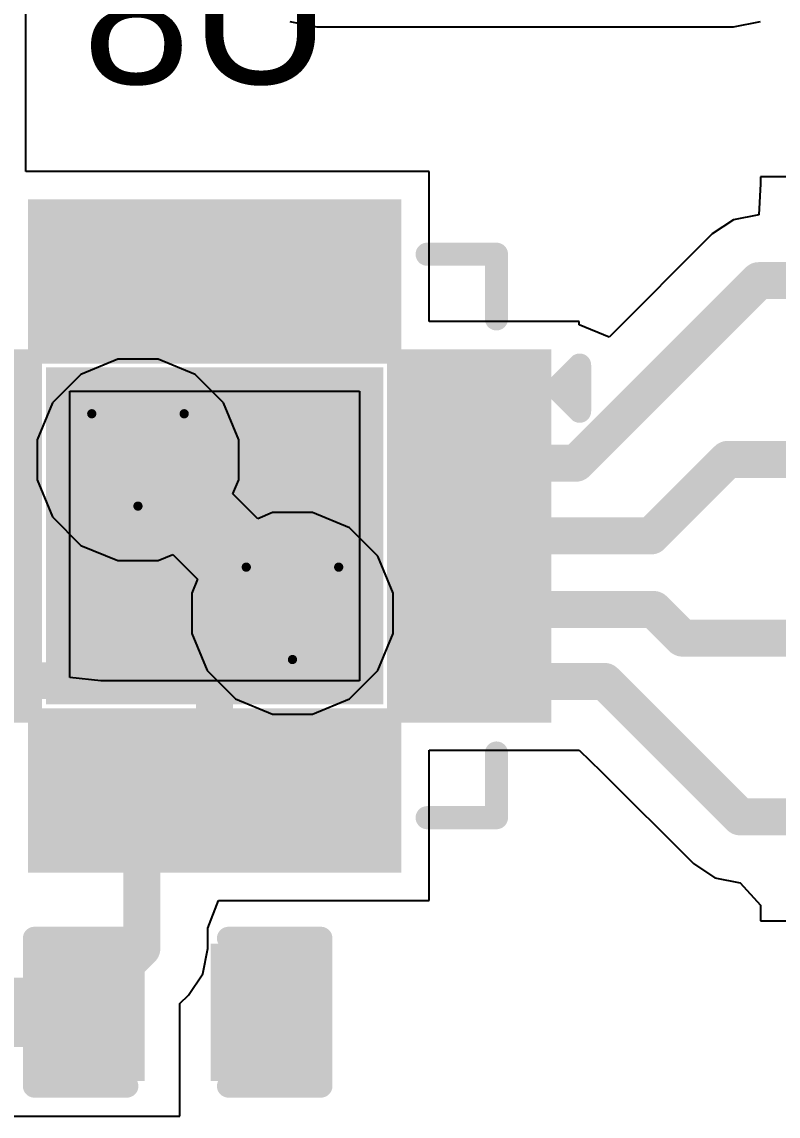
# Model space of a CAD drawing. Header units: inches. Extents: x -6 to 385, y -2 to 102.
# Drawn here: x 68.38 to 72.53, y 9.29 to 15.31 of the extents above; entities that cross this region are included whole.
import ezdxf

# ---------------------------------------------------------------- set-up
doc = ezdxf.new("R2010")
doc.units = ezdxf.units.IN
for name, color, linetype in [('Bottom Layer', 5, 'Continuous'), ('Bottom Overlay', 54, 'Continuous'), ('Bottom Paste', 16, 'Continuous'), ('Bottom Solder', 6, 'Continuous'), ('Drill Drawing', 1, 'Continuous'), ('Layer 1', 16, 'Continuous'), ('Layer 2', 76, 'Continuous'), ('Top Layer', 1, 'Continuous'), ('Top Solder', 216, 'Continuous'), ('Via Holes', 16, 'Continuous')]:
    doc.layers.add(name, color=color, linetype=linetype)
doc.styles.add('Arial', font='', dxfattribs={"height": 0.2})
doc.styles.get('Arial').set_extended_font_data('Arial')

# ---------------------------------------------------------------- blocks, each defined once
blk = doc.blocks.new('20_VQFN__3_3__B_11')
at = {"layer": 'Bottom Layer'}
for points in [[(-0.925, 1.05), (-0.925, 1.75), (-0.675, 1.75), (-0.675, 1.05)], [(-0.525, 1.05), (-0.525, 1.75), (-0.275, 1.75), (-0.275, 1.05)], [(-0.125, 1.05), (-0.125, 1.75), (0.125, 1.75), (0.125, 1.05)], [(0.275, 1.05), (0.275, 1.75), (0.525, 1.75), (0.525, 1.05)], [(0.675, 1.05), (0.675, 1.75), (0.925, 1.75), (0.925, 1.05)], [(-1.75, 0.925), (-1.05, 0.925), (-1.05, 0.675), (-1.75, 0.675)], [(1.05, 0.925), (1.75, 0.925), (1.75, 0.675), (1.05, 0.675)], [(-0.825, 0.825), (0.825, 0.825), (0.825, -0.825), (-0.825, -0.825)], [(-1.75, 0.525), (-1.05, 0.525), (-1.05, 0.275), (-1.75, 0.275)], [(1.05, 0.525), (1.75, 0.525), (1.75, 0.275), (1.05, 0.275)], [(-1.75, 0.125), (-1.05, 0.125), (-1.05, -0.125), (-1.75, -0.125)], [(1.05, 0.125), (1.75, 0.125), (1.75, -0.125), (1.05, -0.125)], [(-1.75, -0.275), (-1.05, -0.275), (-1.05, -0.525), (-1.75, -0.525)], [(1.05, -0.275), (1.75, -0.275), (1.75, -0.525), (1.05, -0.525)], [(-1.75, -0.675), (-1.05, -0.675), (-1.05, -0.925), (-1.75, -0.925)], [(1.05, -0.675), (1.75, -0.675), (1.75, -0.925), (1.05, -0.925)], [(-0.675, -1.05), (-0.675, -1.75), (-0.925, -1.75), (-0.925, -1.05)], [(-0.275, -1.05), (-0.275, -1.75), (-0.525, -1.75), (-0.525, -1.05)], [(0.125, -1.05), (0.125, -1.75), (-0.125, -1.75), (-0.125, -1.05)], [(0.525, -1.05), (0.525, -1.75), (0.275, -1.75), (0.275, -1.05)], [(0.925, -1.05), (0.925, -1.75), (0.675, -1.75), (0.675, -1.05)]]:
    blk.add_hatch(color=5, dxfattribs=at).paths.add_polyline_path(points)
at = {"layer": 'Bottom Paste'}
for points in [[(-0.925, 1.05), (-0.925, 1.75), (-0.675, 1.75), (-0.675, 1.05)], [(-0.525, 1.05), (-0.525, 1.75), (-0.275, 1.75), (-0.275, 1.05)], [(-0.125, 1.05), (-0.125, 1.75), (0.125, 1.75), (0.125, 1.05)], [(0.275, 1.05), (0.275, 1.75), (0.525, 1.75), (0.525, 1.05)], [(0.675, 1.05), (0.675, 1.75), (0.925, 1.75), (0.925, 1.05)], [(-1.75, 0.925), (-1.05, 0.925), (-1.05, 0.675), (-1.75, 0.675)], [(1.05, 0.925), (1.75, 0.925), (1.75, 0.675), (1.05, 0.675)], [(-0.825, 0.825), (0.825, 0.825), (0.825, -0.825), (-0.825, -0.825)], [(-1.75, 0.525), (-1.05, 0.525), (-1.05, 0.275), (-1.75, 0.275)], [(1.05, 0.525), (1.75, 0.525), (1.75, 0.275), (1.05, 0.275)], [(-1.75, 0.125), (-1.05, 0.125), (-1.05, -0.125), (-1.75, -0.125)], [(1.05, 0.125), (1.75, 0.125), (1.75, -0.125), (1.05, -0.125)], [(-1.75, -0.275), (-1.05, -0.275), (-1.05, -0.525), (-1.75, -0.525)], [(1.05, -0.275), (1.75, -0.275), (1.75, -0.525), (1.05, -0.525)], [(-1.75, -0.675), (-1.05, -0.675), (-1.05, -0.925), (-1.75, -0.925)], [(1.05, -0.675), (1.75, -0.675), (1.75, -0.925), (1.05, -0.925)], [(-0.675, -1.05), (-0.675, -1.75), (-0.925, -1.75), (-0.925, -1.05)], [(-0.275, -1.05), (-0.275, -1.75), (-0.525, -1.75), (-0.525, -1.05)], [(0.125, -1.05), (0.125, -1.75), (-0.125, -1.75), (-0.125, -1.05)], [(0.525, -1.05), (0.525, -1.75), (0.275, -1.75), (0.275, -1.05)], [(0.925, -1.05), (0.925, -1.75), (0.675, -1.75), (0.675, -1.05)]]:
    blk.add_hatch(color=16, dxfattribs=at).paths.add_polyline_path(points)
at = {"layer": 'Bottom Solder'}
for points in [[(-1.0266, 0.9484), (-1.0266, 1.8516), (-0.5734, 1.8516), (-0.5734, 0.9484)], [(-0.6266, 0.9484), (-0.6266, 1.8516), (-0.1734, 1.8516), (-0.1734, 0.9484)], [(-0.2266, 0.9484), (-0.2266, 1.8516), (0.2266, 1.8516), (0.2266, 0.9484)], [(0.1734, 0.9484), (0.1734, 1.8516), (0.6266, 1.8516), (0.6266, 0.9484)], [(0.5734, 0.9484), (0.5734, 1.8516), (1.0266, 1.8516), (1.0266, 0.9484)], [(-1.8516, 1.0266), (-0.9484, 1.0266), (-0.9484, 0.5734), (-1.8516, 0.5734)], [(0.9484, 1.0266), (1.8516, 1.0266), (1.8516, 0.5734), (0.9484, 0.5734)], [(-0.9266, 0.9266), (0.9266, 0.9266), (0.9266, -0.9266), (-0.9266, -0.9266)], [(-1.8516, 0.6266), (-0.9484, 0.6266), (-0.9484, 0.1734), (-1.8516, 0.1734)], [(0.9484, 0.6266), (1.8516, 0.6266), (1.8516, 0.1734), (0.9484, 0.1734)], [(-1.8516, 0.2266), (-0.9484, 0.2266), (-0.9484, -0.2266), (-1.8516, -0.2266)], [(0.9484, 0.2266), (1.8516, 0.2266), (1.8516, -0.2266), (0.9484, -0.2266)], [(-1.8516, -0.1734), (-0.9484, -0.1734), (-0.9484, -0.6266), (-1.8516, -0.6266)], [(0.9484, -0.1734), (1.8516, -0.1734), (1.8516, -0.6266), (0.9484, -0.6266)], [(-1.8516, -0.5734), (-0.9484, -0.5734), (-0.9484, -1.0266), (-1.8516, -1.0266)], [(0.9484, -0.5734), (1.8516, -0.5734), (1.8516, -1.0266), (0.9484, -1.0266)], [(-0.5734, -0.9484), (-0.5734, -1.8516), (-1.0266, -1.8516), (-1.0266, -0.9484)], [(-0.1734, -0.9484), (-0.1734, -1.8516), (-0.6266, -1.8516), (-0.6266, -0.9484)], [(0.2266, -0.9484), (0.2266, -1.8516), (-0.2266, -1.8516), (-0.2266, -0.9484)], [(0.6266, -0.9484), (0.6266, -1.8516), (0.1734, -1.8516), (0.1734, -0.9484)], [(1.0266, -0.9484), (1.0266, -1.8516), (0.5734, -1.8516), (0.5734, -0.9484)]]:
    blk.add_hatch(color=6, dxfattribs=at).paths.add_polyline_path(points)
at = {"layer": 'Bottom Overlay'}
for points in [[(-1.5494, 1.5494, 0.127, 0.127, 0), (-1.5494, 1.1938, 0.127, 0.127, 0)], [(-1.1684, 1.5494, 0.127, 0.127, 0), (-1.5494, 1.5494, 0.127, 0.127, 0)], [(1.5494, 1.5494, 0.127, 0.127, 0), (1.1684, 1.5494, 0.127, 0.127, 0)], [(1.5494, 1.5494, 0.127, 0.127, 0), (1.5494, 1.1938, 0.127, 0.127, 0)], [(-2.0066, -0.6858, 0.127, 0.127, 0), (-2.0066, -0.9398, 0.127, 0.127, 0)], [(-1.8796, -0.8128, 0.127, 0.127, 0), (-2.0066, -0.6858, 0.127, 0.127, 0)], [(-1.8796, -0.8128, 0.127, 0.127, 0), (-2.0066, -0.9398, 0.127, 0.127, 0)], [(-1.5494, -1.1938, 0.127, 0.127, 0), (-1.5494, -1.5494, 0.127, 0.127, 0)], [(1.5494, -1.1938, 0.127, 0.127, 0), (1.5494, -1.5494, 0.127, 0.127, 0)], [(-1.1684, -1.5494, 0.127, 0.127, 0), (-1.5494, -1.5494, 0.127, 0.127, 0)], [(1.5494, -1.5494, 0.127, 0.127, 0), (1.1684, -1.5494, 0.127, 0.127, 0)]]:
    blk.add_lwpolyline(points, format="xyseb", dxfattribs=at)
for points in [[(-1.5812, 1.5494, 0.0635, 0.0635, 1), (-1.5176, 1.5494, 0.0635, 0.0635, 1)], [(-1.5812, 1.5494, 0.0635, 0.0635, 1), (-1.5176, 1.5494, 0.0635, 0.0635, 1)], [(-1.2002, 1.5494, 0.0635, 0.0635, 1), (-1.1366, 1.5494, 0.0635, 0.0635, 1)], [(1.1367, 1.5494, 0.0635, 0.0635, 1), (1.2002, 1.5494, 0.0635, 0.0635, 1)], [(1.5177, 1.5494, 0.0635, 0.0635, 1), (1.5812, 1.5494, 0.0635, 0.0635, 1)], [(1.5177, 1.5494, 0.0635, 0.0635, 1), (1.5812, 1.5494, 0.0635, 0.0635, 1)], [(-1.5812, 1.1938, 0.0635, 0.0635, 1), (-1.5176, 1.1938, 0.0635, 0.0635, 1)], [(1.5177, 1.1938, 0.0635, 0.0635, 1), (1.5812, 1.1938, 0.0635, 0.0635, 1)], [(-2.0383, -0.6858, 0.0635, 0.0635, 1), (-1.9748, -0.6858, 0.0635, 0.0635, 1)], [(-2.0383, -0.6858, 0.0635, 0.0635, 1), (-1.9748, -0.6858, 0.0635, 0.0635, 1)], [(-1.9114, -0.8128, 0.0635, 0.0635, 1), (-1.8478, -0.8128, 0.0635, 0.0635, 1)], [(-1.9114, -0.8128, 0.0635, 0.0635, 1), (-1.8478, -0.8128, 0.0635, 0.0635, 1)], [(-2.0383, -0.9398, 0.0635, 0.0635, 1), (-1.9748, -0.9398, 0.0635, 0.0635, 1)], [(-2.0383, -0.9398, 0.0635, 0.0635, 1), (-1.9748, -0.9398, 0.0635, 0.0635, 1)], [(-1.5812, -1.1938, 0.0635, 0.0635, 1), (-1.5176, -1.1938, 0.0635, 0.0635, 1)], [(1.5177, -1.1938, 0.0635, 0.0635, 1), (1.5812, -1.1938, 0.0635, 0.0635, 1)], [(-1.5812, -1.5494, 0.0635, 0.0635, 1), (-1.5176, -1.5494, 0.0635, 0.0635, 1)], [(-1.5812, -1.5494, 0.0635, 0.0635, 1), (-1.5176, -1.5494, 0.0635, 0.0635, 1)], [(-1.2002, -1.5494, 0.0635, 0.0635, 1), (-1.1366, -1.5494, 0.0635, 0.0635, 1)], [(1.1367, -1.5494, 0.0635, 0.0635, 1), (1.2002, -1.5494, 0.0635, 0.0635, 1)], [(1.5177, -1.5494, 0.0635, 0.0635, 1), (1.5812, -1.5494, 0.0635, 0.0635, 1)], [(1.5177, -1.5494, 0.0635, 0.0635, 1), (1.5812, -1.5494, 0.0635, 0.0635, 1)]]:
    blk.add_lwpolyline(points, format="xyseb", close=True, dxfattribs=at)
blk = doc.blocks.new('C___0402_B_71')
at = {"layer": 'Bottom Layer'}
for points in [[(-0.2413, 0.3175), (-0.2413, -0.3175), (-0.6985, -0.3175), (-0.6985, 0.3175)], [(0.6985, 0.3175), (0.6985, -0.3175), (0.2413, -0.3175), (0.2413, 0.3175)]]:
    blk.add_hatch(color=5, dxfattribs=at).paths.add_polyline_path(points)
at = {"layer": 'Bottom Paste'}
for points in [[(-0.2413, 0.3175), (-0.2413, -0.3175), (-0.6985, -0.3175), (-0.6985, 0.3175)], [(0.6985, 0.3175), (0.6985, -0.3175), (0.2413, -0.3175), (0.2413, 0.3175)]]:
    blk.add_hatch(color=16, dxfattribs=at).paths.add_polyline_path(points)
at = {"layer": 'Bottom Solder'}
for points in [[(-0.1813, 0.3775), (-0.1813, -0.3775), (-0.7585, -0.3775), (-0.7585, 0.3775)], [(0.7585, 0.3775), (0.7585, -0.3775), (0.1813, -0.3775), (0.1813, 0.3775)]]:
    blk.add_hatch(color=6, dxfattribs=at).paths.add_polyline_path(points)
at = {"layer": 'Bottom Overlay'}
for points in [[(-0.7874, -0.4064, 0.127, 0.127, 0), (-0.7874, 0.4064, 0.127, 0.127, 0)], [(-0.7874, 0.4064, 0.127, 0.127, 0), (-0.2794, 0.4064, 0.127, 0.127, 0)], [(0.2794, 0.4064, 0.127, 0.127, 0), (0.7874, 0.4064, 0.127, 0.127, 0)], [(0.7874, -0.4064, 0.127, 0.127, 0), (0.7874, 0.4064, 0.127, 0.127, 0)], [(-0.7874, -0.4064, 0.127, 0.127, 0), (-0.2794, -0.4064, 0.127, 0.127, 0)], [(0.2794, -0.4064, 0.127, 0.127, 0), (0.7874, -0.4064, 0.127, 0.127, 0)]]:
    blk.add_lwpolyline(points, format="xyseb", dxfattribs=at)
for points in [[(-0.8191, 0.4064, 0.0635, 0.0635, 1), (-0.7556, 0.4064, 0.0635, 0.0635, 1)], [(-0.8191, 0.4064, 0.0635, 0.0635, 1), (-0.7556, 0.4064, 0.0635, 0.0635, 1)], [(-0.3111, 0.4064, 0.0635, 0.0635, 1), (-0.2477, 0.4064, 0.0635, 0.0635, 1)], [(0.2477, 0.4064, 0.0635, 0.0635, 1), (0.3111, 0.4064, 0.0635, 0.0635, 1)], [(0.7556, 0.4064, 0.0635, 0.0635, 1), (0.8191, 0.4064, 0.0635, 0.0635, 1)], [(0.7556, 0.4064, 0.0635, 0.0635, 1), (0.8191, 0.4064, 0.0635, 0.0635, 1)], [(-0.8191, -0.4064, 0.0635, 0.0635, 1), (-0.7556, -0.4064, 0.0635, 0.0635, 1)], [(-0.8191, -0.4064, 0.0635, 0.0635, 1), (-0.7556, -0.4064, 0.0635, 0.0635, 1)], [(-0.3111, -0.4064, 0.0635, 0.0635, 1), (-0.2477, -0.4064, 0.0635, 0.0635, 1)], [(0.2477, -0.4064, 0.0635, 0.0635, 1), (0.3111, -0.4064, 0.0635, 0.0635, 1)], [(0.7556, -0.4064, 0.0635, 0.0635, 1), (0.8191, -0.4064, 0.0635, 0.0635, 1)], [(0.7556, -0.4064, 0.0635, 0.0635, 1), (0.8191, -0.4064, 0.0635, 0.0635, 1)]]:
    blk.add_lwpolyline(points, format="xyseb", close=True, dxfattribs=at)

msp = doc.modelspace()

# ---------------------------------------------------------------- hatches: boundary and pattern name
at = {"layer": 'Bottom Layer'}
h = msp.add_hatch(color=5, dxfattribs=at)
edge = h.paths.add_edge_path()
edge.add_arc((69.0152, 12.9015), 0.3, 0, 360)
h = msp.add_hatch(color=5, dxfattribs=at)
edge = h.paths.add_edge_path()
edge.add_arc((69.8646, 12.0578), 0.3, 0, 360)
at = {"layer": 'Bottom Solder'}
h = msp.add_hatch(color=6, dxfattribs=at)
edge = h.paths.add_edge_path()
edge.add_arc((69.0152, 12.9015), 0.4016, 0, 360)
h = msp.add_hatch(color=6, dxfattribs=at)
edge = h.paths.add_edge_path()
edge.add_arc((69.8646, 12.0578), 0.4016, 0, 360)
at = {"layer": 'Layer 1'}
h = msp.add_hatch(color=16, dxfattribs=at)
edge = h.paths.add_edge_path()
edge.add_arc((69.0152, 12.9015), 0.3, 0, 360)
h = msp.add_hatch(color=16, dxfattribs=at)
edge = h.paths.add_edge_path()
edge.add_arc((69.8646, 12.0578), 0.3, 0, 360)
at = {"layer": 'Layer 2'}
h = msp.add_hatch(color=76, dxfattribs=at)
edge = h.paths.add_edge_path()
edge.add_arc((69.0152, 12.9015), 0.3, 0, 360)
h = msp.add_hatch(color=76, dxfattribs=at)
edge = h.paths.add_edge_path()
edge.add_arc((69.8646, 12.0578), 0.3, 0, 360)
at = {"layer": 'Top Layer'}
h = msp.add_hatch(color=1, dxfattribs=at)
edge = h.paths.add_edge_path()
edge.add_arc((69.0152, 12.9015), 0.3, 0, 360)
h = msp.add_hatch(color=1, dxfattribs=at)
edge = h.paths.add_edge_path()
edge.add_arc((69.8646, 12.0578), 0.3, 0, 360)
at = {"layer": 'Top Solder'}
h = msp.add_hatch(color=216, dxfattribs=at)
edge = h.paths.add_edge_path()
edge.add_arc((69.0152, 12.9015), 0.4016, 0, 360)
h = msp.add_hatch(color=216, dxfattribs=at)
edge = h.paths.add_edge_path()
edge.add_arc((69.8646, 12.0578), 0.4016, 0, 360)
at = {"layer": 'Via Holes'}
h = msp.add_hatch(color=7, dxfattribs=at)
edge = h.paths.add_edge_path()
edge.add_arc((69.0152, 12.9015), 0.15, 0, 360)
h = msp.add_hatch(color=7, dxfattribs=at)
edge = h.paths.add_edge_path()
edge.add_arc((69.8646, 12.0578), 0.15, 0, 360)

# ---------------------------------------------------------------- linework, layer by layer
at = {"layer": 'Bottom Layer'}
for p, q in [((68.3992, 14.4874), (68.3992, 17.0026)), ((69.8504, 15.3129), (69.9991, 15.2833)), ((72.2884, 15.2833), (72.4371, 15.3129)), ((69.9991, 15.2833), (72.2884, 15.2833)), ((70.6156, 14.4874), (68.3992, 14.4874)), ((70.6156, 13.6624), (70.6156, 14.4874)), ((74.3425, 14.4592), (72.4375, 14.4592)), ((72.4375, 14.4592), (72.4375, 14.4196)), ((72.4375, 14.4196), (72.4281, 14.2503)), ((72.2894, 14.2227), (72.1717, 14.1441)), ((72.4281, 14.2503), (72.2894, 14.2227)), ((72.1717, 14.1441), (71.6049, 13.5773)), ((71.4406, 13.6624), (70.6156, 13.6624)), ((71.4406, 13.6453), (71.4406, 13.6624)), ((71.6049, 13.5773), (71.4406, 13.6453)), ((68.6406, 12.1044), (68.6406, 13.2794)), ((68.6406, 13.2794), (70.2326, 13.2794)), ((70.2326, 13.2794), (70.2326, 12.9044)), ((70.2326, 12.9044), (70.2326, 11.6874)), ((68.6406, 11.7044), (68.6406, 12.1044)), ((68.8114, 11.6874), (68.6406, 11.7044)), ((69.4156, 11.6874), (68.8114, 11.6874)), ((69.4576, 11.6874), (69.4156, 11.6874)), ((69.4156, 11.6874), (69.4156, 11.6874)), ((70.2326, 11.6874), (69.4576, 11.6874)), ((69.4576, 11.6874), (69.4576, 11.6874)), ((70.6156, 10.4794), (70.6156, 11.3044)), ((70.6156, 11.3044), (71.4406, 11.3044)), ((71.4406, 11.3044), (71.4406, 11.3044)), ((71.4406, 11.3044), (71.4406, 11.3044)), ((71.4406, 11.3044), (71.5625, 11.1889)), ((71.5625, 11.1889), (72.0694, 10.682)), ((72.0694, 10.682), (72.0695, 10.682)), ((72.0695, 10.682), (72.1871, 10.6034)), ((72.1871, 10.6034), (72.3258, 10.5758)), ((72.3258, 10.5758), (72.4376, 10.4529)), ((69.3992, 10.3258), (69.4576, 10.4794)), ((69.4576, 10.4794), (70.6156, 10.4794)), ((72.4376, 10.4529), (72.4376, 10.3668)), ((72.4376, 10.3668), (74.3426, 10.3668)), ((69.3992, 10.2144), (69.3992, 10.3258)), ((69.3716, 10.0757), (69.3992, 10.2144)), ((69.3992, 10.2144), (69.3992, 10.2144)), ((69.293, 9.958), (69.3716, 10.0757)), ((69.2461, 9.9112), (69.293, 9.958)), ((69.293, 9.958), (69.293, 9.958)), ((69.2461, 9.2927), (69.2461, 9.9112)), ((68.2809, 9.2927), (69.2461, 9.2927))]:
    msp.add_line(p, q, dxfattribs=at)
for points in [[(71.4238, 12.8834, 0.2032, 0.2032, 0), (72.4281, 13.8877, 0.2032, 0.2032, 0)], [(72.4281, 13.8877, 0.2032, 0.2032, 0), (72.9201, 13.8877, 0.2032, 0.2032, 0)], [(71.8364, 12.4834, 0.2032, 0.2032, 0), (72.2576, 12.9046, 0.2032, 0.2032, 0)], [(72.2576, 12.9046, 0.2032, 0.2032, 0), (72.9201, 12.9046, 0.2032, 0.2032, 0)], [(70.8366, 12.8834, 0.2032, 0.2032, 0), (71.4238, 12.8834, 0.2032, 0.2032, 0)], [(68.6406, 11.6874, 0.2032, 0.2032, 0), (69.4366, 12.4834, 0.2032, 0.2032, 0)], [(69.4366, 12.4834, 0.2032, 0.2032, 0), (69.4366, 12.4834, 0.2032, 0.2032, 0)], [(69.4366, 11.0834, 0.2032, 0.2032, 0), (69.4366, 12.4834, 0.2032, 0.2032, 0)], [(70.8366, 12.4834, 0.2032, 0.2032, 0), (71.8364, 12.4834, 0.2032, 0.2032, 0)], [(70.8366, 12.0834, 0.2032, 0.2032, 0), (70.841, 12.079, 0.2032, 0.2032, 0)], [(70.841, 12.079, 0.2032, 0.2032, 0), (71.8508, 12.079, 0.2032, 0.2032, 0)], [(71.8508, 12.079, 0.2032, 0.2032, 0), (72.0083, 11.9215, 0.2032, 0.2032, 0)], [(72.0083, 11.9215, 0.2032, 0.2032, 0), (72.9201, 11.9215, 0.2032, 0.2032, 0)], [(68.0406, 11.6874, 0.2032, 0.2032, 0), (68.6406, 11.6874, 0.2032, 0.2032, 0)], [(70.8366, 11.6834, 0.2032, 0.2032, 0), (71.5807, 11.6834, 0.2032, 0.2032, 0)], [(71.5807, 11.6834, 0.2032, 0.2032, 0), (72.3258, 10.9383, 0.2032, 0.2032, 0)], [(69.0366, 10.2144, 0.2032, 0.2032, 0), (69.0366, 11.0834, 0.2032, 0.2032, 0)], [(72.3258, 10.9383, 0.2032, 0.2032, 0), (72.9202, 10.9383, 0.2032, 0.2032, 0)], [(68.8134, 9.9912, 0.2032, 0.2032, 0), (69.0366, 10.2144, 0.2032, 0.2032, 0)], [(66.3996, 9.8642, 0.381, 0.381, 0), (68.7635, 9.8642, 0.381, 0.381, 0)], [(68.7635, 9.9531, 0.2032, 0.2032, 0), (68.8016, 9.9912, 0.2032, 0.2032, 0)], [(68.7635, 9.8642, 0.2032, 0.2032, 0), (68.7635, 9.9531, 0.2032, 0.2032, 0)], [(68.8016, 9.9912, 0.2032, 0.2032, 0), (68.8134, 9.9912, 0.2032, 0.2032, 0)]]:
    msp.add_lwpolyline(points, format="xyseb", dxfattribs=at)
for points in [[(72.3773, 13.8877, 0.1016, 0.1016, 1), (72.4789, 13.8877, 0.1016, 0.1016, 1)], [(72.3773, 13.8877, 0.1016, 0.1016, 1), (72.4789, 13.8877, 0.1016, 0.1016, 1)], [(72.2068, 12.9046, 0.1016, 0.1016, 1), (72.3084, 12.9046, 0.1016, 0.1016, 1)], [(72.2068, 12.9046, 0.1016, 0.1016, 1), (72.3084, 12.9046, 0.1016, 0.1016, 1)], [(70.7858, 12.8834, 0.1016, 0.1016, 1), (70.8874, 12.8834, 0.1016, 0.1016, 1)], [(71.373, 12.8834, 0.1016, 0.1016, 1), (71.4746, 12.8834, 0.1016, 0.1016, 1)], [(71.373, 12.8834, 0.1016, 0.1016, 1), (71.4746, 12.8834, 0.1016, 0.1016, 1)], [(69.3858, 12.4834, 0.1016, 0.1016, 1), (69.4874, 12.4834, 0.1016, 0.1016, 1)], [(69.3858, 12.4834, 0.1016, 0.1016, 1), (69.4874, 12.4834, 0.1016, 0.1016, 1)], [(69.3858, 12.4834, 0.1016, 0.1016, 1), (69.4874, 12.4834, 0.1016, 0.1016, 1)], [(69.3858, 12.4834, 0.1016, 0.1016, 1), (69.4874, 12.4834, 0.1016, 0.1016, 1)], [(70.7858, 12.4834, 0.1016, 0.1016, 1), (70.8874, 12.4834, 0.1016, 0.1016, 1)], [(71.7856, 12.4834, 0.1016, 0.1016, 1), (71.8872, 12.4834, 0.1016, 0.1016, 1)], [(71.7856, 12.4834, 0.1016, 0.1016, 1), (71.8872, 12.4834, 0.1016, 0.1016, 1)], [(70.7858, 12.0834, 0.1016, 0.1016, 1), (70.8874, 12.0834, 0.1016, 0.1016, 1)], [(70.7902, 12.079, 0.1016, 0.1016, 1), (70.8918, 12.079, 0.1016, 0.1016, 1)], [(70.7902, 12.079, 0.1016, 0.1016, 1), (70.8918, 12.079, 0.1016, 0.1016, 1)], [(71.8, 12.079, 0.1016, 0.1016, 1), (71.9016, 12.079, 0.1016, 0.1016, 1)], [(71.8, 12.079, 0.1016, 0.1016, 1), (71.9016, 12.079, 0.1016, 0.1016, 1)], [(71.9575, 11.9215, 0.1016, 0.1016, 1), (72.0591, 11.9215, 0.1016, 0.1016, 1)], [(71.9575, 11.9215, 0.1016, 0.1016, 1), (72.0591, 11.9215, 0.1016, 0.1016, 1)], [(68.5898, 11.6874, 0.1016, 0.1016, 1), (68.6914, 11.6874, 0.1016, 0.1016, 1)], [(68.5898, 11.6874, 0.1016, 0.1016, 1), (68.6914, 11.6874, 0.1016, 0.1016, 1)], [(70.7858, 11.6834, 0.1016, 0.1016, 1), (70.8874, 11.6834, 0.1016, 0.1016, 1)], [(71.5299, 11.6834, 0.1016, 0.1016, 1), (71.6315, 11.6834, 0.1016, 0.1016, 1)], [(71.5299, 11.6834, 0.1016, 0.1016, 1), (71.6315, 11.6834, 0.1016, 0.1016, 1)], [(68.9858, 11.0834, 0.1016, 0.1016, 1), (69.0874, 11.0834, 0.1016, 0.1016, 1)], [(69.3858, 11.0834, 0.1016, 0.1016, 1), (69.4874, 11.0834, 0.1016, 0.1016, 1)], [(72.275, 10.9383, 0.1016, 0.1016, 1), (72.3766, 10.9383, 0.1016, 0.1016, 1)], [(72.275, 10.9383, 0.1016, 0.1016, 1), (72.3766, 10.9383, 0.1016, 0.1016, 1)], [(68.9858, 10.2144, 0.1016, 0.1016, 1), (69.0874, 10.2144, 0.1016, 0.1016, 1)], [(68.9858, 10.2144, 0.1016, 0.1016, 1), (69.0874, 10.2144, 0.1016, 0.1016, 1)], [(68.6683, 9.8642, 0.1905, 0.1905, 1), (68.8588, 9.8642, 0.1905, 0.1905, 1)], [(68.7127, 9.9531, 0.1016, 0.1016, 1), (68.8143, 9.9531, 0.1016, 0.1016, 1)], [(68.7127, 9.9531, 0.1016, 0.1016, 1), (68.8143, 9.9531, 0.1016, 0.1016, 1)], [(68.7508, 9.9912, 0.1016, 0.1016, 1), (68.8524, 9.9912, 0.1016, 0.1016, 1)], [(68.7508, 9.9912, 0.1016, 0.1016, 1), (68.8524, 9.9912, 0.1016, 0.1016, 1)], [(68.7626, 9.9912, 0.1016, 0.1016, 1), (68.8642, 9.9912, 0.1016, 0.1016, 1)], [(68.7626, 9.9912, 0.1016, 0.1016, 1), (68.8642, 9.9912, 0.1016, 0.1016, 1)], [(68.7127, 9.8642, 0.1016, 0.1016, 1), (68.8143, 9.8642, 0.1016, 0.1016, 1)]]:
    msp.add_lwpolyline(points, format="xyseb", close=True, dxfattribs=at)
at = {"layer": 'Drill Drawing'}
for points in [[(68.7612, 13.1555, 0.0508, 0.0508, 0), (69.2692, 13.1555, 0.0508, 0.0508, 0)], [(68.7612, 13.1555, 0.0508, 0.0508, 0), (69.0152, 12.6475, 0.0508, 0.0508, 0)], [(69.0152, 12.6475, 0.0508, 0.0508, 0), (69.2692, 13.1555, 0.0508, 0.0508, 0)], [(69.6106, 12.3118, 0.0508, 0.0508, 0), (70.1186, 12.3118, 0.0508, 0.0508, 0)], [(69.6106, 12.3118, 0.0508, 0.0508, 0), (69.8646, 11.8038, 0.0508, 0.0508, 0)], [(69.8646, 11.8038, 0.0508, 0.0508, 0), (70.1186, 12.3118, 0.0508, 0.0508, 0)]]:
    msp.add_lwpolyline(points, format="xyseb", dxfattribs=at)
for points in [[(68.7485, 13.1555, 0.0254, 0.0254, 1), (68.7739, 13.1555, 0.0254, 0.0254, 1)], [(68.7485, 13.1555, 0.0254, 0.0254, 1), (68.7739, 13.1555, 0.0254, 0.0254, 1)], [(69.2565, 13.1555, 0.0254, 0.0254, 1), (69.2819, 13.1555, 0.0254, 0.0254, 1)], [(69.2565, 13.1555, 0.0254, 0.0254, 1), (69.2819, 13.1555, 0.0254, 0.0254, 1)], [(69.0025, 12.6475, 0.0254, 0.0254, 1), (69.0279, 12.6475, 0.0254, 0.0254, 1)], [(69.0025, 12.6475, 0.0254, 0.0254, 1), (69.0279, 12.6475, 0.0254, 0.0254, 1)], [(69.5979, 12.3118, 0.0254, 0.0254, 1), (69.6233, 12.3118, 0.0254, 0.0254, 1)], [(69.5979, 12.3118, 0.0254, 0.0254, 1), (69.6233, 12.3118, 0.0254, 0.0254, 1)], [(70.1059, 12.3118, 0.0254, 0.0254, 1), (70.1313, 12.3118, 0.0254, 0.0254, 1)], [(70.1059, 12.3118, 0.0254, 0.0254, 1), (70.1313, 12.3118, 0.0254, 0.0254, 1)], [(69.8519, 11.8038, 0.0254, 0.0254, 1), (69.8773, 11.8038, 0.0254, 0.0254, 1)], [(69.8519, 11.8038, 0.0254, 0.0254, 1), (69.8773, 11.8038, 0.0254, 0.0254, 1)]]:
    msp.add_lwpolyline(points, format="xyseb", close=True, dxfattribs=at)
at = {"layer": 'Layer 2'}
for p, q in [((68.9051, 13.4555), (68.7014, 13.3712)), ((69.1254, 13.4555), (68.9051, 13.4555)), ((69.3291, 13.3712), (69.1254, 13.4555)), ((68.7014, 13.3712), (68.5456, 13.2153)), ((69.4849, 13.2153), (69.3291, 13.3712)), ((68.5456, 13.2153), (68.4612, 13.0117)), ((69.5692, 13.0117), (69.4849, 13.2153)), ((68.4612, 13.0117), (68.4612, 12.7913)), ((69.5692, 12.7913), (69.5692, 13.0117)), ((68.4612, 12.7913), (68.5456, 12.5877)), ((69.5374, 12.7144), (69.5692, 12.7913)), ((69.6735, 12.5783), (69.5374, 12.7144)), ((68.5456, 12.5877), (68.7014, 12.4318)), ((69.7544, 12.6118), (69.6735, 12.5783)), ((69.9748, 12.6118), (69.7544, 12.6118)), ((70.1784, 12.5275), (69.9748, 12.6118)), ((70.3343, 12.3716), (70.1784, 12.5275)), ((68.7014, 12.4318), (68.9051, 12.3475)), ((68.9051, 12.3475), (69.1254, 12.3475)), ((69.1254, 12.3475), (69.2064, 12.381)), ((69.2064, 12.381), (69.3425, 12.245)), ((70.4186, 12.168), (70.3343, 12.3716)), ((69.3425, 12.245), (69.3106, 12.168)), ((69.3106, 12.168), (69.3106, 11.9476)), ((70.4186, 11.9476), (70.4186, 12.168)), ((69.3106, 11.9476), (69.395, 11.744)), ((70.3343, 11.744), (70.4186, 11.9476)), ((69.395, 11.744), (69.5508, 11.5882)), ((70.1784, 11.5882), (70.3343, 11.744)), ((69.5508, 11.5882), (69.7544, 11.5038)), ((69.9748, 11.5038), (70.1784, 11.5882)), ((69.7544, 11.5038), (69.9748, 11.5038))]:
    msp.add_line(p, q, dxfattribs=at)

# ---------------------------------------------------------------- block references
at = {"rotation": 180}
msp.add_blockref('20_VQFN__3_3__B_11', (69.4366, 12.4834), dxfattribs=at)
msp.add_blockref('C___0402_B_71', (69.2334, 9.8642))

# ---------------------------------------------------------------- texts
at = {"layer": 'Bottom Overlay', "style": 'Arial', "text_generation_flag": 2}
msp.add_text('U8', height=0.762, dxfattribs=at).set_placement((70.0714, 14.9698))

doc.saveas('drawing.dxf')
